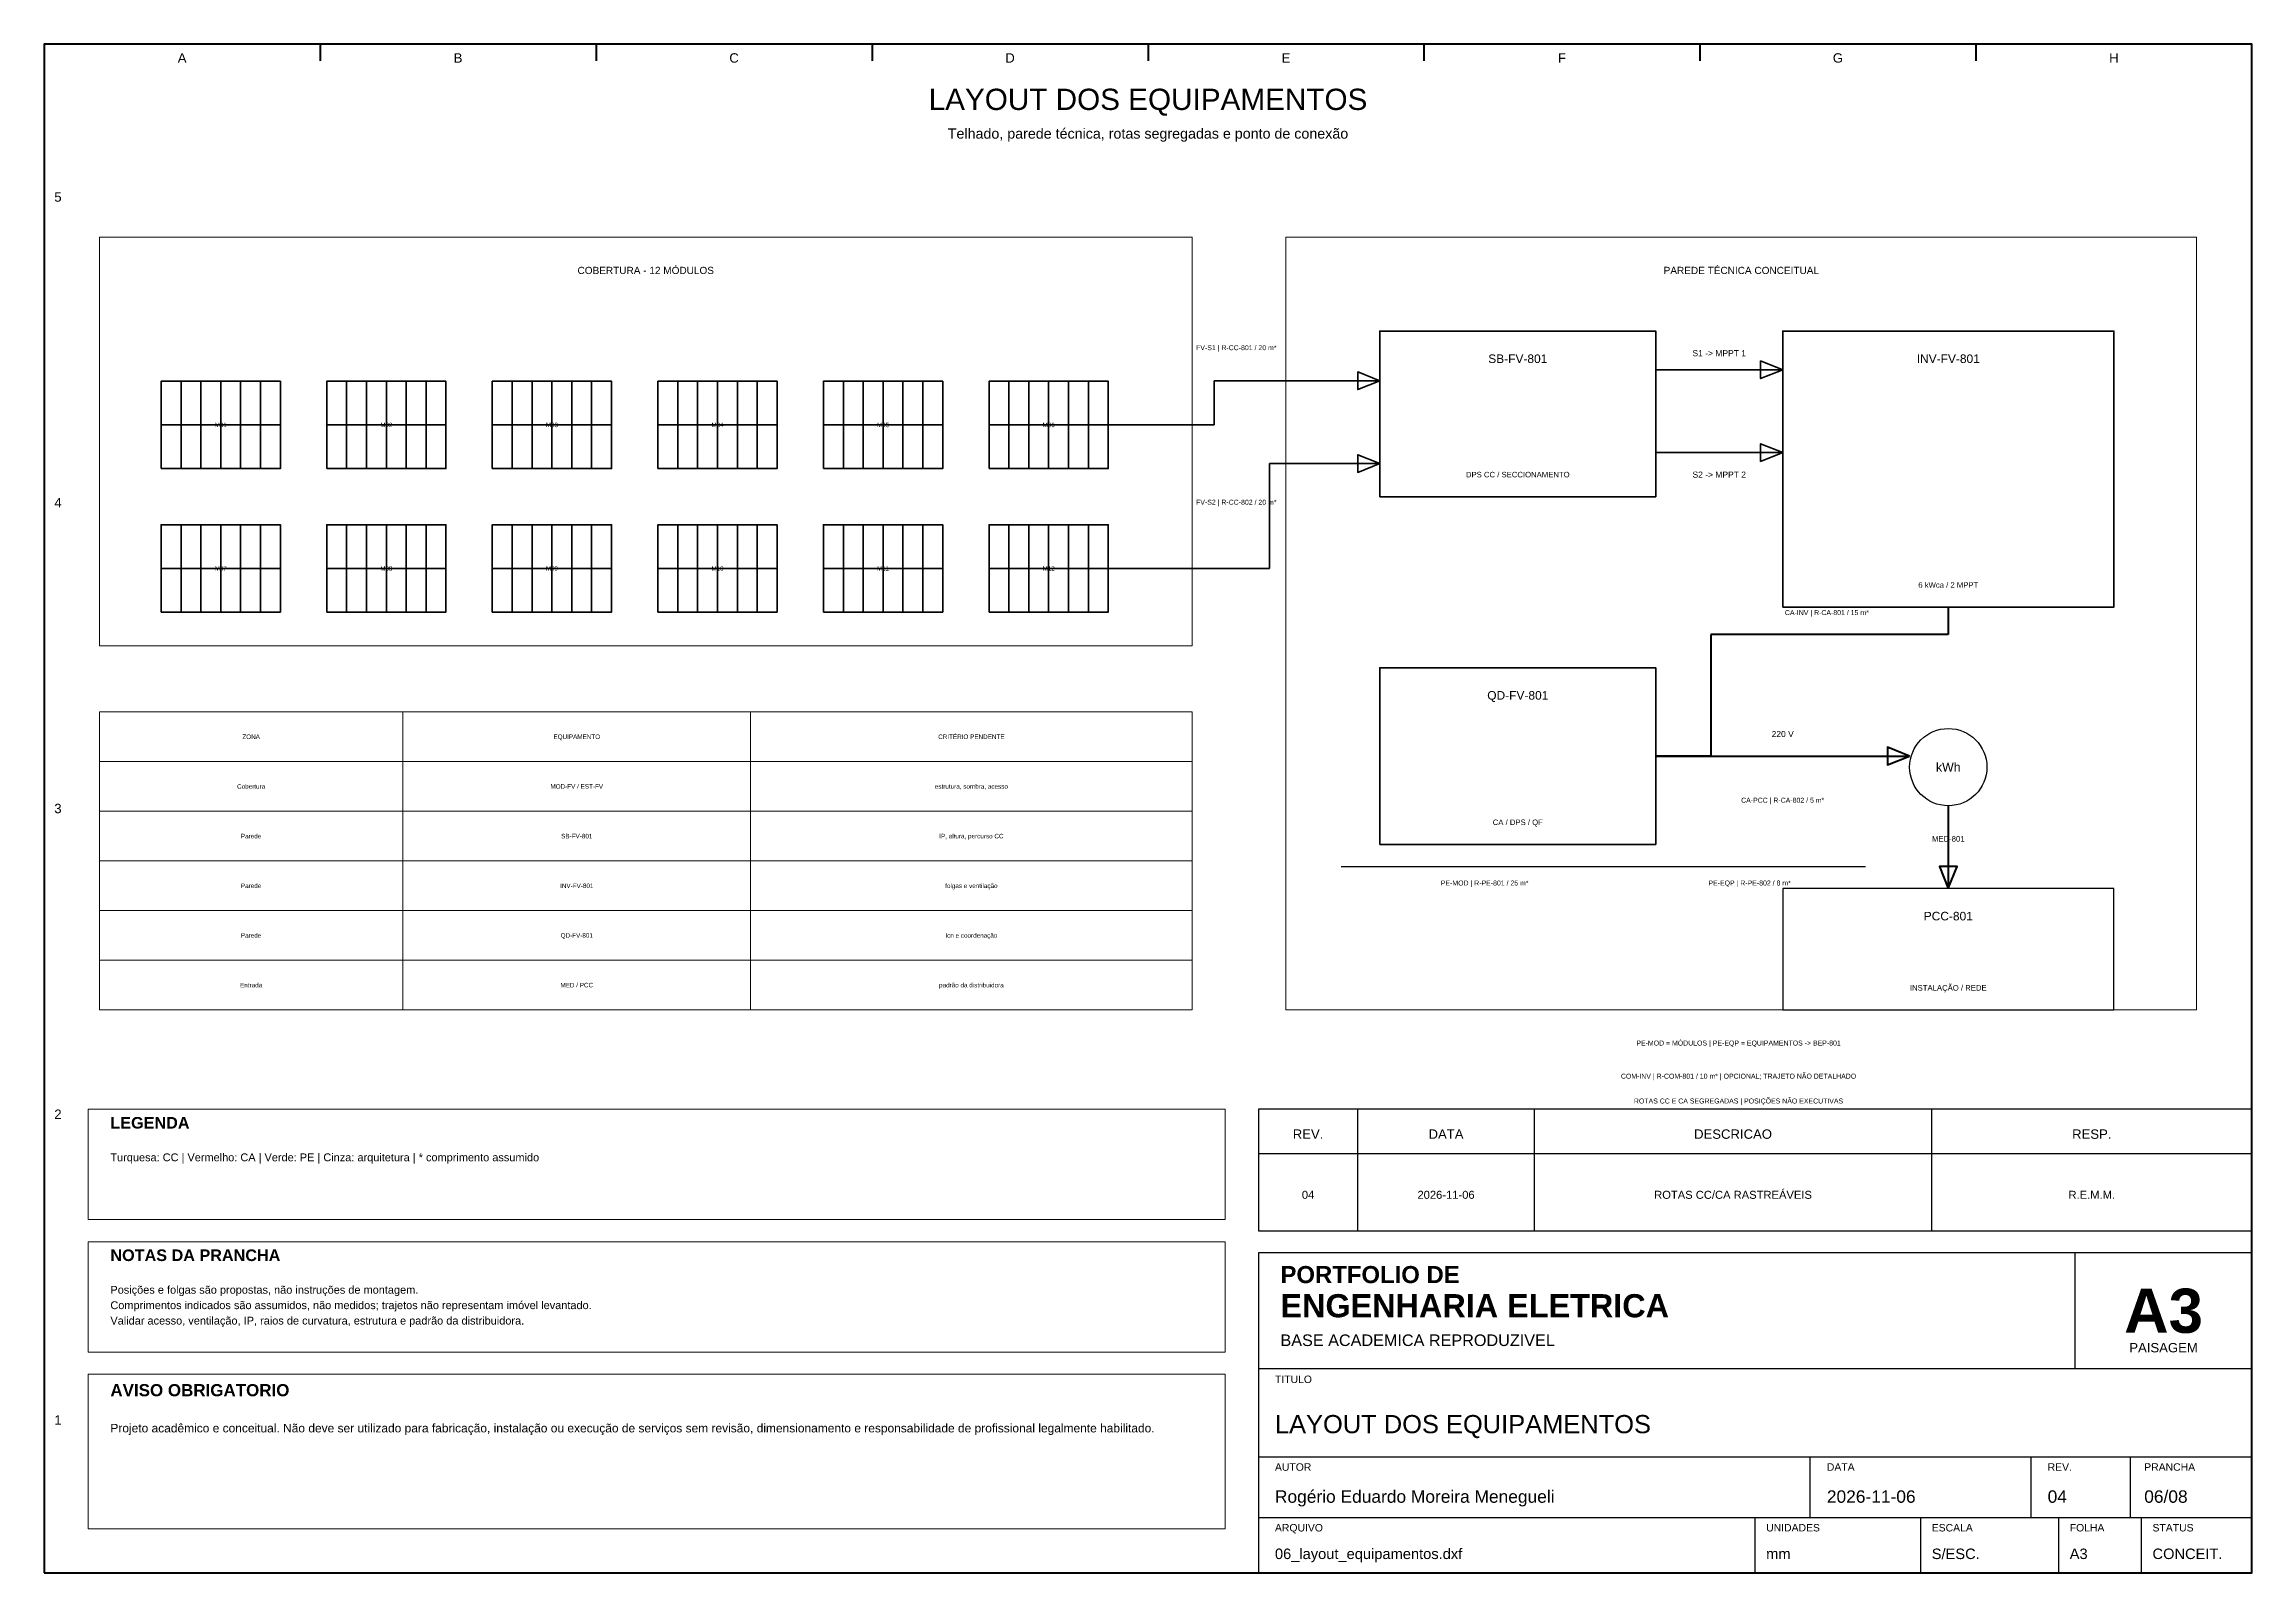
# Model space of a CAD drawing. Header units: millimetres. Extents: x 10 to 410, y 10 to 287.
import ezdxf
from ezdxf.enums import TextEntityAlignment as Align

# ---------------------------------------------------------------- set-up
doc = ezdxf.new("R2010")
doc.units = ezdxf.units.MM
for name, color, linetype, lineweight in [('00_MOLDURA', 7, 'CONTINUOUS', 50), ('01_CARIMBO', 7, 'CONTINUOUS', 25), ('02_TEXTO', 7, 'CONTINUOUS', 18), ('04_EQUIPAMENTOS', 32, 'CONTINUOUS', 35), ('05_POTENCIA', 12, 'CONTINUOUS', 50), ('06_COMANDO', 94, 'CONTINUOUS', 25), ('07_INSTRUMENTACAO', 202, 'CONTINUOUS', 25), ('08_CABOS', 124, 'CONTINUOUS', 35), ('09_BORNES', 145, 'CONTINUOUS', 25), ('11_ARQUITETURA', 253, 'CONTINUOUS', 18), ('12_LEGENDA', 7, 'CONTINUOUS', 18), ('13_NOTAS', 7, 'CONTINUOUS', 18)]:
    doc.layers.add(name, color=color, linetype=linetype, lineweight=lineweight)
doc.styles.add('PORTFOLIO_TEXTO', font='arial.ttf')
doc.styles.add('PORTFOLIO_TITULO', font='arialbd.ttf', dxfattribs={"width": 0.92})

# ---------------------------------------------------------------- blocks, each defined once
blk = doc.blocks.new('CARIMBO_A3')
at = {"layer": '01_CARIMBO'}
for p, q in [((148, 37), (148, 58)), ((0, 37), (180, 37)), ((0, 21), (180, 21)), ((100, 10), (100, 21)), ((140, 10), (140, 21)), ((158, 10), (158, 21)), ((0, 10), (180, 10)), ((90, 0), (90, 10)), ((120, 0), (120, 10)), ((145, 0), (145, 10)), ((160, 0), (160, 10))]:
    blk.add_line(p, q, dxfattribs=at)
blk.add_lwpolyline([(0, 0), (180, 0), (180, 58), (0, 58)], close=True, dxfattribs=at)
at = {"layer": '01_CARIMBO', "style": 'PORTFOLIO_TEXTO'}
for s, p in [('TITULO', (3, 34.4)), ('AUTOR', (3, 18.5)), ('DATA', (103, 18.5)), ('REV.', (143, 18.5)), ('PRANCHA', (160.5, 18.5)), ('ARQUIVO', (3, 7.5)), ('UNIDADES', (92, 7.5)), ('ESCALA', (122, 7.5)), ('FOLHA', (147, 7.5)), ('STATUS', (162, 7.5))]:
    blk.add_text(s, height=1.35, dxfattribs=at).set_placement(p)
at = {"layer": '02_TEXTO'}
for s, height, style, p in [('PORTFOLIO DE', 3.1, 'PORTFOLIO_TITULO', (4, 52.5)), ('ENGENHARIA ELETRICA', 4.2, 'PORTFOLIO_TITULO', (4, 46.3)), ('BASE ACADEMICA REPRODUZIVEL', 2.1, 'PORTFOLIO_TEXTO', (4, 41.1))]:
    blk.add_text(s, height=height, dxfattribs=dict(at, style=style)).set_placement(p)
for s, height, style, p in [('A3', 8, 'PORTFOLIO_TITULO', (164, 47.5)), ('PAISAGEM', 1.7, 'PORTFOLIO_TEXTO', (164, 40.8))]:
    blk.add_text(s, height=height, dxfattribs=dict(at, style=style)).set_placement(p, align=Align.MIDDLE_CENTER)
at = {"layer": '02_TEXTO', "style": 'PORTFOLIO_TEXTO'}
for tag, p, height in [('TITULO', (3, 25.3), 3.3), ('AUTOR', (3, 12.7), 2.25), ('DATA', (103, 12.7), 2.25), ('REVISAO', (143, 12.7), 2.25), ('PRANCHA', (160.5, 12.7), 2.25), ('ARQUIVO', (3, 2.5), 1.9), ('UNIDADES', (92, 2.5), 1.9), ('ESCALA', (122, 2.5), 1.9), ('FOLHA', (147, 2.5), 1.9), ('STATUS', (162, 2.5), 1.9)]:
    blk.add_attdef(tag, p, '', height=height, dxfattribs=at)
blk = doc.blocks.new('P08_MODULO')
at = {"layer": '04_EQUIPAMENTOS'}
for p, q in [((-10, -11), (-10, 11)), ((-5, -11), (-5, 11)), ((0, -11), (0, 11)), ((5, -11), (5, 11)), ((10, -11), (10, 11)), ((-15, 0), (15, 0))]:
    blk.add_line(p, q, dxfattribs=at)
blk.add_lwpolyline([(-15, -11), (15, -11), (15, 11), (-15, 11)], close=True, dxfattribs=at)
blk = doc.blocks.new('P08_MEDIDOR')
at = {"layer": '07_INSTRUMENTACAO'}
blk.add_circle((0, 0), 7, dxfattribs=at)
at = {"layer": '07_INSTRUMENTACAO', "style": 'PORTFOLIO_TEXTO'}
blk.add_text('kWh', height=1.6, dxfattribs=at).set_placement((0, 0), align=Align.MIDDLE_CENTER)

msp = doc.modelspace()

# ---------------------------------------------------------------- linework, layer by layer
at = {"layer": '00_MOLDURA'}
for p, q in [((60, 287), (60, 284)), ((110, 287), (110, 284)), ((160, 287), (160, 284)), ((210, 287), (210, 284)), ((260, 287), (260, 284)), ((310, 287), (310, 284)), ((360, 287), (360, 284))]:
    msp.add_line(p, q, dxfattribs=at)
msp.add_lwpolyline([(10, 10), (410, 10), (410, 287), (10, 287)], close=True, dxfattribs=at)
at = {"layer": '01_CARIMBO'}
for p, q in [((248, 72), (248, 94)), ((280, 72), (280, 94)), ((352, 72), (352, 94)), ((230, 86), (410, 86))]:
    msp.add_line(p, q, dxfattribs=at)
msp.add_lwpolyline([(230, 72), (410, 72), (410, 94), (230, 94)], close=True, dxfattribs=at)
at = {"layer": '04_EQUIPAMENTOS'}
for points in [[(252, 205), (302, 205), (302, 235), (252, 235)], [(325, 185), (385, 185), (385, 235), (325, 235)], [(252, 142), (302, 142), (302, 174), (252, 174)]]:
    msp.add_lwpolyline(points, close=True, dxfattribs=at)
at = {"layer": '05_POTENCIA'}
for p, q in [((355, 185), (355, 180)), ((355, 180), (312, 180)), ((312, 180), (312, 158)), ((312, 158), (302, 158)), ((302, 158), (348, 158)), ((355, 149), (355, 134))]:
    msp.add_line(p, q, dxfattribs=at)
for points in [[(348, 158), (344, 159.6), (344, 156.4)], [(355, 134), (356.6, 138), (353.4, 138)]]:
    msp.add_lwpolyline(points, close=True, dxfattribs=at)
at = {"layer": '06_COMANDO'}
msp.add_line((245, 138), (340, 138), dxfattribs=at)
at = {"layer": '08_CABOS'}
for p, q in [((302, 228), (325, 228)), ((222, 218), (222, 226)), ((222, 226), (247, 226)), ((247, 226), (252, 226)), ((202, 218), (222, 218)), ((302, 213), (325, 213)), ((232, 192), (232, 211)), ((232, 211), (247, 211)), ((247, 211), (252, 211)), ((202, 192), (232, 192))]:
    msp.add_line(p, q, dxfattribs=at)
for points in [[(325, 228), (321, 229.6), (321, 226.4)], [(252, 226), (248, 227.6), (248, 224.4)], [(252, 211), (248, 212.6), (248, 209.4)], [(325, 213), (321, 214.6), (321, 211.4)]]:
    msp.add_lwpolyline(points, close=True, dxfattribs=at)
at = {"layer": '09_BORNES'}
msp.add_lwpolyline([(325, 112), (385, 112), (385, 134), (325, 134)], close=True, dxfattribs=at)
at = {"layer": '11_ARQUITETURA'}
for points in [[(20, 178), (218, 178), (218, 252), (20, 252)], [(235, 112), (400, 112), (400, 252), (235, 252)]]:
    msp.add_lwpolyline(points, close=True, dxfattribs=at)
at = {"layer": '12_LEGENDA'}
for p, q in [((75, 112), (75, 166)), ((138, 112), (138, 166)), ((20, 157), (218, 157)), ((20, 148), (218, 148)), ((20, 139), (218, 139)), ((20, 130), (218, 130)), ((20, 121), (218, 121))]:
    msp.add_line(p, q, dxfattribs=at)
for points in [[(20, 112), (218, 112), (218, 166), (20, 166)], [(18, 74), (224, 74), (224, 94), (18, 94)]]:
    msp.add_lwpolyline(points, close=True, dxfattribs=at)
at = {"layer": '13_NOTAS'}
for points in [[(18, 50), (224, 50), (224, 70), (18, 70)], [(18, 18), (224, 18), (224, 46), (18, 46)]]:
    msp.add_lwpolyline(points, close=True, dxfattribs=at)

# ---------------------------------------------------------------- block references
at = {"layer": '01_CARIMBO'}
msp.add_blockref('CARIMBO_A3', (230, 10), dxfattribs=at).add_auto_attribs({'TITULO': 'LAYOUT DOS EQUIPAMENTOS', 'AUTOR': 'Rogério Eduardo Moreira Menegueli', 'DATA': '2026-11-06', 'REVISAO': '04', 'PRANCHA': '06/08', 'ARQUIVO': '06_layout_equipamentos.dxf', 'UNIDADES': 'mm', 'ESCALA': 'S/ESC.', 'FOLHA': 'A3', 'STATUS': 'CONCEIT.'})
at = {"layer": '04_EQUIPAMENTOS', "xscale": 0.72, "yscale": 0.72}
for p in [(42, 218), (72, 218), (102, 218), (132, 218), (162, 218), (192, 218), (42, 192), (72, 192), (102, 192), (132, 192), (162, 192), (192, 192)]:
    msp.add_blockref('P08_MODULO', p, dxfattribs=at)
at = {"layer": '07_INSTRUMENTACAO'}
msp.add_blockref('P08_MEDIDOR', (355, 156), dxfattribs=at)

# ---------------------------------------------------------------- texts
at = {"layer": '00_MOLDURA', "style": 'PORTFOLIO_TEXTO'}
for s, p in [('A', (35, 284.5)), ('B', (85, 284.5)), ('C', (135, 284.5)), ('D', (185, 284.5)), ('E', (235, 284.5)), ('F', (285, 284.5)), ('G', (335, 284.5)), ('H', (385, 284.5)), ('5', (12.5, 259.3)), ('4', (12.5, 203.9)), ('3', (12.5, 148.5)), ('2', (12.5, 93.1)), ('1', (12.5, 37.7))]:
    msp.add_text(s, height=1.7, dxfattribs=at).set_placement(p, align=Align.MIDDLE_CENTER)
at = {"layer": '01_CARIMBO', "style": 'PORTFOLIO_TEXTO'}
for s, p in [('REV.', (239, 89.5)), ('DATA', (264, 89.5)), ('DESCRICAO', (316, 89.5)), ('RESP.', (381, 89.5))]:
    msp.add_text(s, height=1.7, dxfattribs=at).set_placement(p, align=Align.MIDDLE_CENTER)
at = {"layer": '02_TEXTO', "style": 'PORTFOLIO_TEXTO'}
for s, height, p in [('LAYOUT DOS EQUIPAMENTOS', 3.85, (210, 277)), ('Telhado, parede técnica, rotas segregadas e ponto de conexão', 1.85, (210, 270.8)), ('M01', 0.8, (42, 218)), ('M02', 0.8, (72, 218)), ('M03', 0.8, (102, 218)), ('M04', 0.8, (132, 218)), ('M05', 0.8, (162, 218)), ('M06', 0.8, (192, 218)), ('DPS CC / SECCIONAMENTO', 1, (277, 209)), ('M07', 0.8, (42, 192)), ('M08', 0.8, (72, 192)), ('M09', 0.8, (102, 192)), ('M10', 0.8, (132, 192)), ('M11', 0.8, (162, 192)), ('M12', 0.8, (192, 192)), ('6 kWca / 2 MPPT', 1, (355, 189)), ('Cobertura', 0.82, (47.5, 152.5)), ('MOD-FV / EST-FV', 0.82, (106.5, 152.5)), ('estrutura, sombra, acesso', 0.82, (178, 152.5)), ('CA / DPS / QF', 1, (277, 146)), ('Parede', 0.82, (47.5, 143.5)), ('SB-FV-801', 0.82, (106.5, 143.5)), ('IP, altura, percurso CC', 0.82, (178, 143.5)), ('Parede', 0.82, (47.5, 134.5)), ('INV-FV-801', 0.82, (106.5, 134.5)), ('folgas e ventilação', 0.82, (178, 134.5)), ('Parede', 0.82, (47.5, 125.5)), ('QD-FV-801', 0.82, (106.5, 125.5)), ('Icn e coordenação', 0.82, (178, 125.5)), ('Entrada', 0.82, (47.5, 116.5)), ('MED / PCC', 0.82, (106.5, 116.5)), ('padrão da distribuidora', 0.82, (178, 116.5)), ('INSTALAÇÃO / REDE', 1, (355, 116)), ('04', 1.45, (239, 78.5)), ('2026-11-06', 1.45, (264, 78.5)), ('ROTAS CC/CA RASTREÁVEIS', 1.45, (316, 78.5)), ('R.E.M.M.', 1.45, (381, 78.5))]:
    msp.add_text(s, height=height, dxfattribs=at).set_placement(p, align=Align.MIDDLE_CENTER)
at = {"layer": '04_EQUIPAMENTOS', "style": 'PORTFOLIO_TEXTO'}
for s, p in [('SB-FV-801', (277, 230)), ('INV-FV-801', (355, 230)), ('QD-FV-801', (277, 169))]:
    msp.add_text(s, height=1.55, dxfattribs=at).set_placement(p, align=Align.MIDDLE_CENTER)
at = {"layer": '05_POTENCIA', "style": 'PORTFOLIO_TEXTO'}
for s, height, p in [('CA-INV | R-CA-801 / 15 m*', 0.9, (333, 184)), ('220 V', 1.1, (325, 162)), ('CA-PCC | R-CA-802 / 5 m*', 0.9, (325, 150))]:
    msp.add_text(s, height=height, dxfattribs=at).set_placement(p, align=Align.MIDDLE_CENTER)
at = {"layer": '06_COMANDO', "style": 'PORTFOLIO_TEXTO'}
for s, p in [('PE-MOD | R-PE-801 / 25 m*', (271, 135)), ('PE-EQP | R-PE-802 / 8 m*', (319, 135)), ('PE-MOD = MÓDULOS | PE-EQP = EQUIPAMENTOS -> BEP-801', (317, 106))]:
    msp.add_text(s, height=0.9, dxfattribs=at).set_placement(p, align=Align.MIDDLE_CENTER)
at = {"layer": '07_INSTRUMENTACAO', "style": 'PORTFOLIO_TEXTO'}
msp.add_text('MED-801', height=1, dxfattribs=at).set_placement((355, 143), align=Align.MIDDLE_CENTER)
at = {"layer": '08_CABOS', "style": 'PORTFOLIO_TEXTO'}
for s, height, p in [('FV-S1 | R-CC-801 / 20 m*', 0.9, (226, 232)), ('S1 -> MPPT 1', 1.1, (313.5, 231)), ('S2 -> MPPT 2', 1.1, (313.5, 209)), ('FV-S2 | R-CC-802 / 20 m*', 0.9, (226, 204)), ('COM-INV | R-COM-801 / 10 m* | OPCIONAL; TRAJETO NÃO DETALHADO', 0.9, (317, 100))]:
    msp.add_text(s, height=height, dxfattribs=at).set_placement(p, align=Align.MIDDLE_CENTER)
at = {"layer": '09_BORNES', "style": 'PORTFOLIO_TEXTO'}
msp.add_text('PCC-801', height=1.55, dxfattribs=at).set_placement((355, 129), align=Align.MIDDLE_CENTER)
at = {"layer": '11_ARQUITETURA', "style": 'PORTFOLIO_TEXTO'}
for s, p in [('COBERTURA - 12 MÓDULOS', (119, 246)), ('PAREDE TÉCNICA CONCEITUAL', (317.5, 246))]:
    msp.add_text(s, height=1.3, dxfattribs=at).set_placement(p, align=Align.MIDDLE_CENTER)
at = {"layer": '12_LEGENDA', "style": 'PORTFOLIO_TEXTO'}
for s, p in [('ZONA', (47.5, 161.5)), ('EQUIPAMENTO', (106.5, 161.5)), ('CRITÉRIO PENDENTE', (178, 161.5))]:
    msp.add_text(s, height=0.82, dxfattribs=at).set_placement(p, align=Align.MIDDLE_CENTER)
at = {"layer": '12_LEGENDA', "style": 'PORTFOLIO_TITULO'}
msp.add_text('LEGENDA', height=2.1, dxfattribs=at).set_placement((22, 90.5))
at = {"layer": '12_LEGENDA', "insert": (22, 86), "char_height": 1.42, "width": 198, "attachment_point": 1, "line_spacing_factor": 1.18, "style": 'PORTFOLIO_TEXTO'}
msp.add_mtext('Turquesa: CC | Vermelho: CA | Verde: PE | Cinza: arquitetura | * comprimento assumido', dxfattribs=at)
at = {"layer": '13_NOTAS', "style": 'PORTFOLIO_TEXTO'}
msp.add_text('ROTAS CC E CA SEGREGADAS | POSIÇÕES NÃO EXECUTIVAS', height=0.9, dxfattribs=at).set_placement((317, 95.5), align=Align.MIDDLE_CENTER)
at = {"layer": '13_NOTAS', "style": 'PORTFOLIO_TITULO'}
for s, height, p in [('NOTAS DA PRANCHA', 2.1, (22, 66.5)), ('AVISO OBRIGATORIO', 2.2, (22, 42))]:
    msp.add_text(s, height=height, dxfattribs=at).set_placement(p)
at = {"layer": '13_NOTAS', "width": 198, "attachment_point": 1, "line_spacing_factor": 1.18, "style": 'PORTFOLIO_TEXTO'}
for s, insert, char_height in [('Posições e folgas são propostas, não instruções de montagem.\\PComprimentos indicados são assumidos, não medidos; trajetos não representam imóvel levantado.\\PValidar acesso, ventilação, IP, raios de curvatura, estrutura e padrão da distribuidora.', (22, 62), 1.42), ('Projeto acadêmico e conceitual. Não deve ser utilizado para fabricação, instalação ou execução de serviços sem revisão, dimensionamento e responsabilidade de profissional legalmente habilitado.', (22, 37), 1.55)]:
    msp.add_mtext(s, dxfattribs=dict(at, insert=insert, char_height=char_height))

doc.saveas('drawing.dxf')
